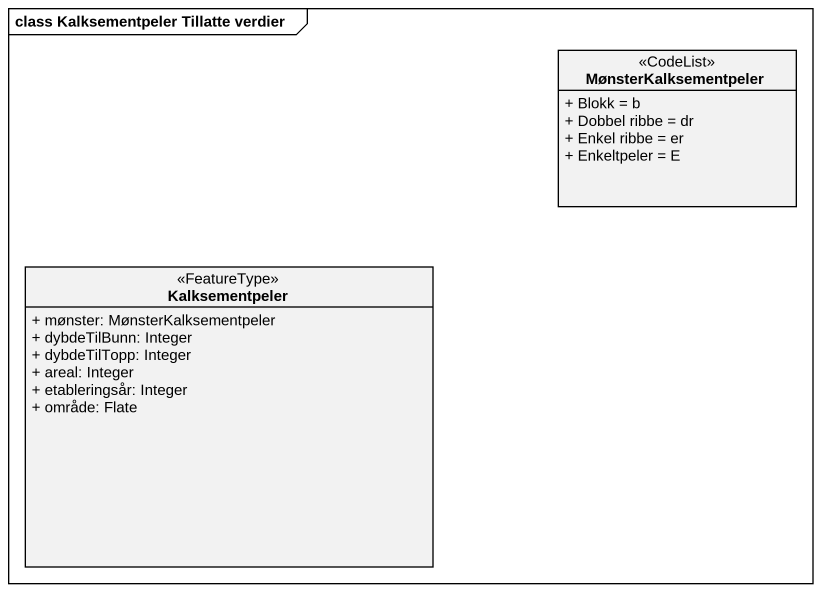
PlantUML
@startuml
mainframe class Kalksementpeler Tillatte verdier
hide circle
hide empty members
skinparam classAttributeIconSize 0
class MønsterKalksementpeler <<CodeList>> {
  + Blokk = b
  + Dobbel ribbe = dr
  + Enkel ribbe = er
  + Enkeltpeler = E
}
class Kalksementpeler <<FeatureType>> {
  + mønster: MønsterKalksementpeler
  + dybdeTilBunn: Integer
  + dybdeTilTopp: Integer
  + areal: Integer
  + etableringsår: Integer
  + område: Flate
}
@enduml
